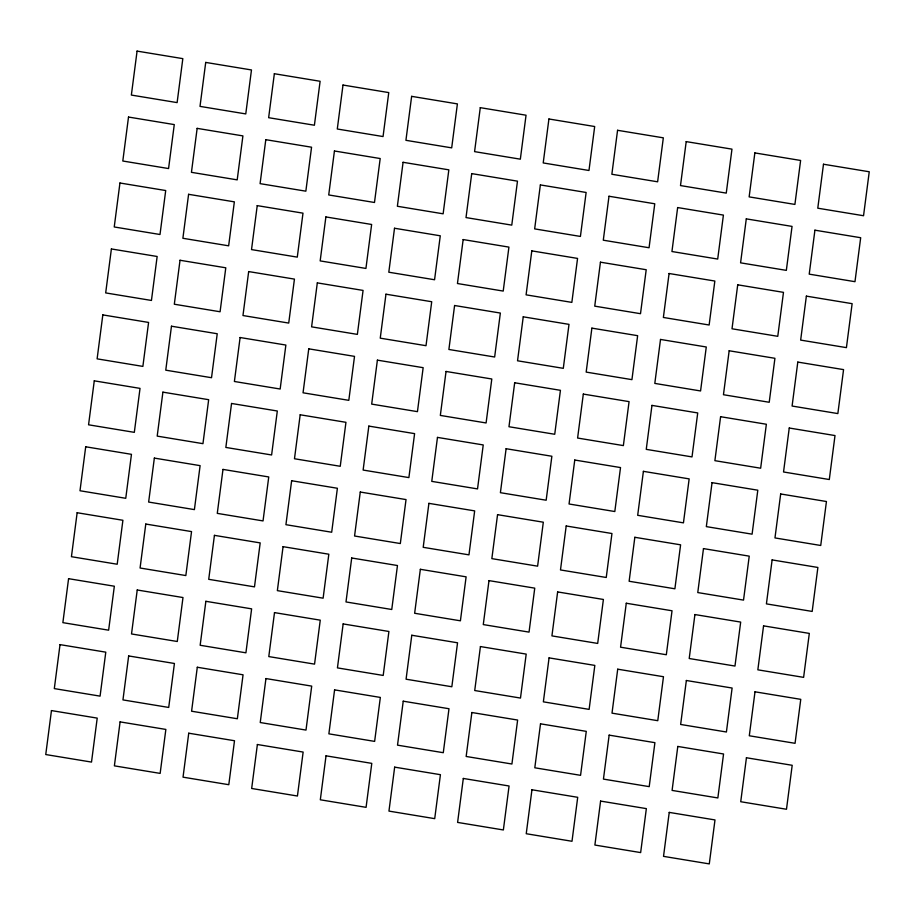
<?xml version="1.0" encoding="UTF-8"?>
<svg xmlns="http://www.w3.org/2000/svg" width="915" height="915" viewBox="0 0 915 915"><rect width="100%" height="100%" fill="white"/><g stroke="black" fill="none" stroke-linecap="round" stroke-linejoin="round"><path stroke-width="1.37" d="M51.457 710.578L45.75 754.543L91.511 762.081L97.219 718.115L51.457 710.578M60.024 644.629L54.317 688.595L100.078 696.132L105.785 652.166L60.024 644.629M68.579 578.68L62.872 622.646L108.633 630.183L114.341 586.218L68.579 578.68M77.146 512.732L71.439 556.697L117.2 564.235L122.907 520.28L77.146 512.732M85.701 446.783L79.994 490.749L125.755 498.298L131.463 454.332L85.701 446.783M94.268 380.834L88.561 424.8L134.322 432.349L140.029 388.383L94.268 380.834M102.823 314.897L97.116 358.852L142.877 366.4L148.585 322.435L102.823 314.897M111.39 248.949L105.683 292.914L151.444 300.452L157.151 256.486L111.39 248.949M119.945 183L114.238 226.966L159.999 234.503L165.707 190.537L119.945 183M128.512 117.051L122.804 161.017L168.566 168.554L174.273 124.589L128.512 117.051M137.078 51.103L131.36 95.069L177.121 102.606L182.828 58.64L137.078 51.103M120.094 721.889L114.386 765.855L160.148 773.392L165.855 729.427L120.094 721.889M128.66 655.941L122.953 699.906L168.715 707.444L174.422 663.478L128.66 655.941M137.227 589.992L131.52 633.958L177.281 641.495L182.989 597.541L137.227 589.992M145.782 524.043L140.075 568.009L185.837 575.558L191.544 531.592L145.782 524.043M154.349 458.095L148.642 502.06L194.403 509.609L200.111 465.644L154.349 458.095M162.904 392.146L157.197 436.112L202.958 443.661L208.666 399.695L162.904 392.146M171.471 326.209L165.764 370.175L211.525 377.712L217.232 333.746L171.471 326.209M180.026 260.26L174.319 304.226L220.08 311.763L225.788 267.798L180.026 260.26M188.593 194.312L182.886 238.277L228.647 245.815L234.354 201.849L188.593 194.312M197.148 128.363L191.441 172.329L237.202 179.866L242.91 135.9L197.148 128.363M205.715 62.414L200.008 106.38L245.769 113.918L251.476 69.952L205.715 62.414M188.742 733.201L183.034 777.167L228.796 784.704L234.503 740.738L188.742 733.201M197.297 667.252L191.59 711.218L237.351 718.755L243.058 674.801L197.297 667.252M205.864 601.304L200.156 645.269L245.918 652.818L251.625 608.852L205.864 601.304M214.43 535.355L208.723 579.321L254.484 586.87L260.192 542.904L214.43 535.355M222.986 469.406L217.278 513.372L263.04 520.921L268.747 476.955L222.986 469.406M231.552 403.469L225.845 447.435L271.606 454.972L277.314 411.007L231.552 403.469M240.107 337.521L234.4 381.486L280.162 389.024L285.869 345.058L240.107 337.521M248.674 271.572L242.967 315.538L288.728 323.075L294.436 279.109L248.674 271.572M257.229 205.623L251.522 249.589L297.284 257.126L302.991 213.161L257.229 205.623M265.796 139.675L260.089 183.641L305.85 191.178L311.558 147.212L265.796 139.675M274.351 73.726L268.644 117.692L314.405 125.229L320.113 81.275L274.351 73.726M257.378 744.513L251.671 788.478L297.432 796.016L303.14 752.061L257.378 744.513M265.945 678.564L260.237 722.53L305.999 730.079L311.706 686.113L265.945 678.564M274.5 612.615L268.793 656.581L314.554 664.13L320.261 620.164L274.5 612.615M283.067 546.667L277.359 590.633L323.121 598.181L328.828 554.216L283.067 546.667M291.633 480.73L285.926 524.684L331.688 532.233L337.395 488.267L291.633 480.73M300.189 414.781L294.481 458.747L340.243 466.284L345.95 422.318L300.189 414.781M308.755 348.832L303.048 392.798L348.809 400.335L354.517 356.37L308.755 348.832M317.311 282.884L311.603 326.849L357.365 334.387L363.072 290.421L317.311 282.884M325.877 216.935L320.17 260.901L365.931 268.438L371.639 224.472L325.877 216.935M334.433 150.986L328.725 194.952L374.487 202.489L380.194 158.535L334.433 150.986M342.999 85.038L337.292 129.004L383.053 136.552L388.761 92.587L342.999 85.038M326.026 755.824L320.319 799.79L366.08 807.339L371.787 763.373L326.026 755.824M334.581 689.876L328.874 733.841L374.635 741.39L380.343 697.424L334.581 689.876M343.148 623.927L337.441 667.893L383.202 675.442L388.909 631.476L343.148 623.927M351.703 557.99L345.996 601.944L391.757 609.493L397.465 565.527L351.703 557.99M360.27 492.041L354.562 536.007L400.324 543.544L406.031 499.579L360.27 492.041M368.837 426.093L363.129 470.058L408.891 477.596L414.598 433.63L368.837 426.093M377.392 360.144L371.684 404.11L417.446 411.647L423.153 367.681L377.392 360.144M385.958 294.195L380.251 338.161L426.013 345.698L431.72 301.733L385.958 294.195M394.514 228.247L388.806 272.213L434.568 279.75L440.275 235.796L394.514 228.247M403.08 162.298L397.373 206.264L443.135 213.813L448.842 169.847L403.08 162.298M411.636 96.349L405.928 140.315L451.69 147.864L457.397 103.898L411.636 96.349M394.662 767.136L388.955 811.102L434.716 818.65L440.424 774.685L394.662 767.136M403.229 701.187L397.522 745.153L443.283 752.702L448.99 708.736L403.229 701.187M411.784 635.25L406.077 679.205L451.838 686.753L457.546 642.788L411.784 635.25M420.351 569.302L414.644 613.267L460.405 620.805L466.112 576.839L420.351 569.302M428.906 503.353L423.199 547.319L468.96 554.856L474.668 510.89L428.906 503.353M437.473 437.404L431.766 481.37L477.527 488.907L483.234 444.942L437.473 437.404M446.04 371.456L440.332 415.421L486.094 422.959L491.801 378.993L446.04 371.456M454.595 305.507L448.888 349.473L494.649 357.01L500.356 313.056L454.595 305.507M463.162 239.558L457.454 283.524L503.216 291.073L508.923 247.107L463.162 239.558M471.717 173.61L466.01 217.576L511.771 225.124L517.478 181.159L471.717 173.61M480.284 107.661L474.576 151.627L520.338 159.176L526.045 115.21L480.284 107.661M463.31 778.448L457.603 822.413L503.364 829.962L509.072 785.996L463.31 778.448M471.865 712.511L466.158 756.465L511.92 764.014L517.627 720.048L471.865 712.511M480.432 646.562L474.725 690.528L520.486 698.065L526.194 654.099L480.432 646.562M488.987 580.613L483.28 624.579L529.042 632.116L534.749 588.151L488.987 580.613M497.554 514.665L491.847 558.63L537.608 566.168L543.316 522.202L497.554 514.665M506.109 448.716L500.402 492.682L546.163 500.219L551.871 456.253L506.109 448.716M514.676 382.767L508.969 426.733L554.73 434.27L560.438 390.316L514.676 382.767M523.243 316.819L517.535 360.785L563.297 368.333L569.004 324.368L523.243 316.819M531.798 250.87L526.091 294.836L571.852 302.385L577.559 258.419L531.798 250.87M540.365 184.922L534.657 228.887L580.419 236.436L586.126 192.47L540.365 184.922M548.92 118.984L543.213 162.939L588.974 170.487L594.681 126.522L548.92 118.984M531.947 789.771L526.239 833.725L572.001 841.274L577.708 797.308L531.947 789.771M540.513 723.822L534.806 767.788L580.567 775.325L586.275 731.36L540.513 723.822M549.069 657.874L543.361 701.839L589.123 709.377L594.83 665.411L549.069 657.874M557.635 591.925L551.928 635.891L597.689 643.428L603.397 599.462L557.635 591.925M566.191 525.976L560.483 569.942L606.245 577.479L611.952 533.514L566.191 525.976M574.757 460.028L569.05 503.993L614.811 511.531L620.519 467.565L574.757 460.028M583.312 394.079L577.605 438.045L623.367 445.594L629.074 401.628L583.312 394.079M591.879 328.13L586.172 372.096L631.933 379.645L637.641 335.679L591.879 328.13M600.446 262.182L594.739 306.148L640.5 313.696L646.207 269.731L600.446 262.182M609.001 196.245L603.294 240.199L649.055 247.748L654.763 203.782L609.001 196.245M617.568 130.296L611.861 174.262L657.622 181.799L663.329 137.833L617.568 130.296M600.595 801.082L594.887 845.048L640.649 852.586L646.356 808.62L600.595 801.082M609.15 735.134L603.442 779.1L649.204 786.637L654.911 742.671L609.15 735.134M617.717 669.185L612.009 713.151L657.771 720.688L663.478 676.723L617.717 669.185M626.272 603.237L620.564 647.202L666.326 654.74L672.033 610.774L626.272 603.237M634.838 537.288L629.131 581.254L674.893 588.791L680.6 544.825L634.838 537.288M643.394 471.339L637.686 515.305L683.448 522.854L689.155 478.888L643.394 471.339M651.96 405.391L646.253 449.357L692.014 456.905L697.722 412.94L651.96 405.391M660.516 339.442L654.808 383.408L700.57 390.957L706.277 346.991L660.516 339.442M669.082 273.505L663.375 317.459L709.136 325.008L714.844 281.042L669.082 273.505M677.649 207.556L671.942 251.522L717.703 259.059L723.41 215.094L677.649 207.556M686.204 141.608L680.497 185.573L726.258 193.111L731.966 149.145L686.204 141.608M669.231 812.394L663.524 856.36L709.285 863.897L714.992 819.932L669.231 812.394M677.798 746.446L672.09 790.411L717.852 797.949L723.559 753.983L677.798 746.446M686.353 680.497L680.646 724.463L726.407 732L732.114 688.034L686.353 680.497M694.92 614.548L689.212 658.514L734.974 666.051L740.681 622.086L694.92 614.548M703.475 548.6L697.768 592.565L743.529 600.103L749.236 556.148L703.475 548.6M712.042 482.651L706.334 526.617L752.096 534.166L757.803 490.2L712.042 482.651M720.597 416.702L714.889 460.668L760.651 468.217L766.358 424.251L720.597 416.702M729.163 350.765L723.456 394.72L769.218 402.268L774.925 358.303L729.163 350.765M737.719 284.817L732.011 328.782L777.773 336.32L783.48 292.354L737.719 284.817M746.285 218.868L740.578 262.834L786.34 270.371L792.047 226.405L746.285 218.868M754.852 152.919L749.145 196.885L794.906 204.422L800.614 160.457L754.852 152.919M746.434 757.757L740.727 801.723L786.488 809.26L792.196 765.295L746.434 757.757M755.001 691.809L749.293 735.774L795.055 743.312L800.762 699.346L755.001 691.809M763.556 625.86L757.849 669.826L803.61 677.363L809.318 633.409L763.556 625.86M772.123 559.911L766.415 603.877L812.177 611.426L817.884 567.46L772.123 559.911M780.678 493.963L774.971 537.928L820.732 545.477L826.439 501.512L780.678 493.963M789.245 428.014L783.537 471.98L829.299 479.529L835.006 435.563L789.245 428.014M797.8 362.077L792.093 406.043L837.854 413.58L843.561 369.614L797.8 362.077M806.367 296.128L800.659 340.094L846.421 347.631L852.128 303.666L806.367 296.128M814.922 230.18L809.215 274.145L854.976 281.683L860.683 237.717L814.922 230.18M823.489 164.231L817.781 208.197L863.543 215.734L869.25 171.768L823.489 164.231"/></g></svg>
